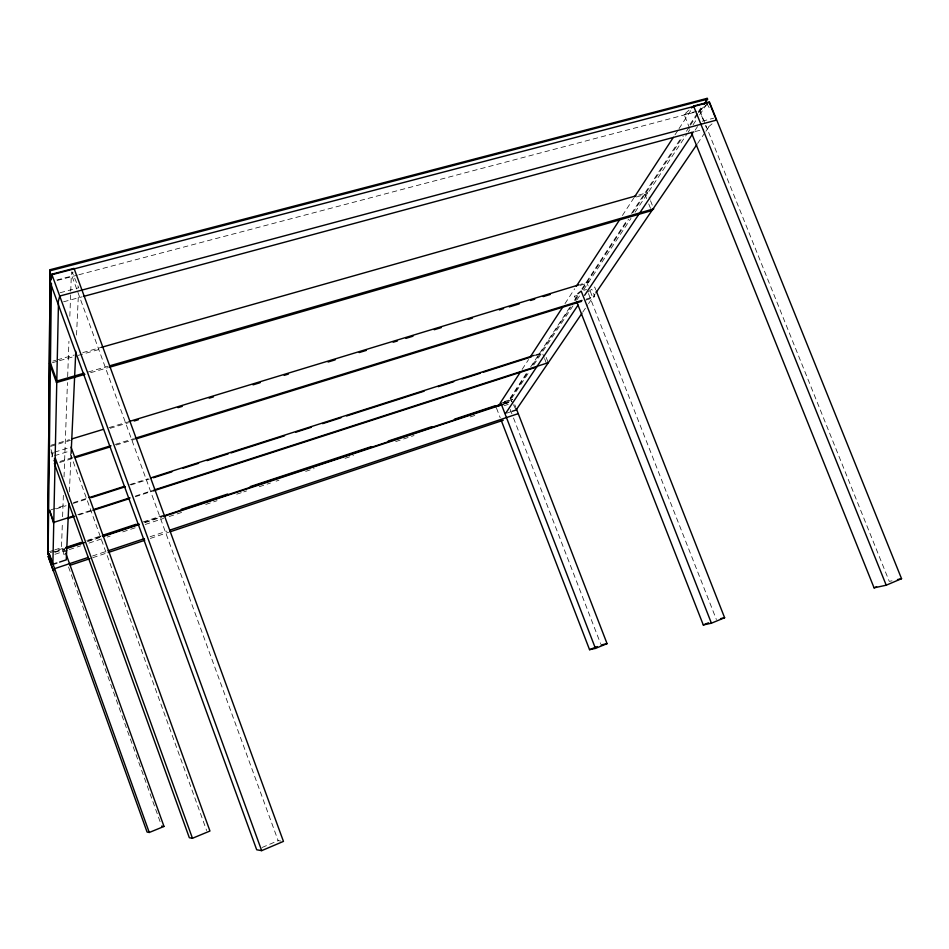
<?xml version="1.0" encoding="UTF-8"?>
<svg xmlns="http://www.w3.org/2000/svg" width="949" height="949" viewBox="0 0 949 949"><rect width="100%" height="100%" fill="white"/><g stroke="black" fill="none" stroke-linecap="round" stroke-linejoin="round"><path stroke-width="0.71" stroke-dasharray="4.75 3.56" d="M64.141 554.43L61.483 547.656L62.385 522.591M62.598 516.695L63.393 494.583M64.034 476.896L67.45 382.566M67.664 376.67L68.933 341.296M69.846 316.231L70.701 292.648M70.748 291.177L71.436 272.019M69.372 491.843L71.068 454.868M76.537 335.092L78.435 293.692M280.809 841.028L278.152 840.66L71.946 276.029L72.99 272.197M53.286 452.543L51.851 456.54L53.358 460.716M522.116 369.434L528.593 359.505M564.987 303.656L574.691 288.757M622.402 215.518L633.73 198.139M674.976 134.841L678.215 129.871M679.021 128.637L691.963 108.779M503.67 402.945L507.893 401.557L526.6 373.087M530.669 366.907L569.697 307.5M574.584 300.074L577.834 295.127M581.903 288.935L627.443 219.634M631.512 213.442L681.109 137.949M690.065 124.343L697.385 113.204M698.191 111.958L701.441 107.012M503.978 403.527L508.19 402.139L528.534 371.213M532.603 365.033L570.859 306.907M574.928 300.726L578.178 295.768M582.247 289.587L628.641 219.089M632.71 212.908L683.173 136.229M686.424 131.282L689.686 126.336M690.492 125.102L697.823 113.963M698.63 112.729L702.699 106.549M504.251 401.641L510.859 399.458L529.661 371.13M533.741 364.974L572.971 305.839M577.051 299.682L579.507 295.981M583.588 289.825L630.978 218.377M635.071 212.208L687.361 133.37M688.179 132.136L689.816 129.669M693.09 124.746L696.352 119.823M699.627 114.888L706.163 105.031M695.071 130.227L697.539 126.537M582.71 312.185L587.704 304.854M588.534 303.633L595.201 293.858M697.586 143.477L705.071 132.48M705.902 131.259L710.066 125.149M689.65 128.317L684.122 114.556L690.421 108.886M684.122 114.556L699.804 110.428L705.143 105.683M708.168 103.346L699.638 110.926L703.434 120.357M712.07 123.833L706.685 128.447L705.605 125.754M636.471 196.977L645.023 194.557L647.289 192.647L649.97 199.397M580.029 285.412L587.111 283.253L588.985 281.794L580.491 284.38M576.173 300.37L574.56 296.242L576.778 294.534M587.917 292.15L594.679 286.989L595.758 289.742M585.782 300.086L592.852 297.903L594.75 296.479L592.129 289.801M262.054 847.493L278.152 840.66M92.705 557.715L106.763 553.006M150.357 538.415L168.625 532.294M506.861 413.076L510.823 411.759M92.492 555.995L106.537 551.298M150.096 536.731L166.953 531.096M54.971 554.275L67.901 550.064M69.313 549.601L80.558 545.877M89.004 543.077L101.662 538.89M107.296 537.027L110.108 536.102M122.765 531.903L135.434 527.715M145.28 524.465L163.572 518.403M169.195 516.541L184.675 511.428M205.779 504.441L217.024 500.716M236.728 494.204L242.351 492.341M243.763 491.879L246.574 490.941M259.231 486.754L270.489 483.029M276.112 481.167L278.935 480.241M305.661 471.392L314.107 468.604M345.056 458.355L353.491 455.567M395.697 441.605L413.989 435.555M470.265 416.931L475.888 415.069M504.026 405.757L508.249 404.357M49.443 551.618L53.452 550.301M54.793 549.862L61.483 547.656M500.953 403.289L512.745 399.399L507.668 402.839L503.765 404.132M50.261 552.603L65.754 547.49M86.881 540.515L100.962 535.877M143.204 521.926L162.908 515.426M54.734 551.891L64.556 548.641M88.423 540.764L101.057 536.588M144.58 522.223L162.837 516.185M54.84 552.354L64.829 549.115M87.32 541.689L101.389 537.039M144.972 522.638L161.84 517.063M503.492 404.191L511.926 401.403M77.83 514.619L91.911 510.076M135.577 495.971L152.469 490.514M78.874 514.963L91.555 510.87M135.233 496.754L153.548 490.835M56.228 508.854L66.098 505.698M73.144 503.445L87.249 498.937M130.938 484.963L149.266 479.091M535.473 355.578L542.52 353.325L544.05 357.263M50.949 509.815L66.442 504.856M73.488 502.602L87.581 498.095M129.859 484.583L148.174 478.735M535.675 354.867L542.721 352.613M59.609 462.519L73.749 458.153M116.181 445.057L134.568 439.375M60.012 461.428L72.741 457.501M115.185 444.417L133.572 438.746M586.268 299.089L594.75 296.479M54.651 452.127L69.68 447.537M583.896 290.287L586.601 289.457M54.556 455.71L69.419 451.155M574.56 296.242L577.229 295.424M51.032 445.247L69.431 439.66M109.076 427.608L127.474 422.02M50.641 446.386L70.451 440.36M110.096 428.307L128.495 422.72M90.63 372.696L107.712 367.761M88.269 371.984L108.21 366.231M52.859 361.094L55.706 360.288M57.13 359.885L74.236 355.033M82.788 352.613L101.329 347.358M638.736 195.079L647.289 192.647M52.42 362.684L58.114 361.071M59.538 360.667L76.632 355.816M78.055 355.412L100.855 348.947M63.547 301.806L82.136 296.8M695.249 131.531L703.826 129.218M60.107 292.743L78.696 287.772L72.053 271.865M702.26 121.223L713.636 118.186M56.857 280.002L71.946 276.029M57.355 280.418L77.427 275.127M78.85 274.747L696.768 111.685M892.001 580.8L889.272 581.393L705.878 125.529M706.981 103.809L709.176 107.628M510.859 399.458L512.84 403.408M513.492 404.725L516.126 409.992M699.804 110.428L705.332 124.153M650.504 200.737L653.731 208.839M645.023 194.557L646.625 198.59M648.76 203.964L651.441 210.69M587.111 283.253L588.155 285.922M590.242 291.248L592.852 297.903M588.451 293.526L716.388 619.543M546.173 357.441L548.225 362.708M544.56 358.58L546.6 363.835M514.809 404.748L515.793 407.287M510.194 409.399L513.112 416.967M513.504 417.975L600.563 643.612M496.493 408.082L500.218 417.75M70.416 453.93L206.645 830.553M51.032 449.612L53.405 456.184M51.116 452.056L53.476 458.592M65.327 551.998L64.33 549.222L63.025 551.606L64.022 554.394M68.53 566.933L161.188 824.717"/><path stroke-width="1.42" d="M50.119 269.706L47.711 554.204L50.119 269.706L707.135 98.352L707.586 99.123L704.336 104.07M51.424 283.17L48.102 552.057L52.349 562.959M51.483 278.733L51.519 275.779M58.458 303.502L52.871 564.323L56.893 562.982M68.838 503.67L66.264 559.863L59.573 562.093M71.128 453.397L75.79 351.367M51.768 274.202L50 281.817L256.693 849.77L261.675 850.648L283.454 841.395L74.034 268.365L51.768 274.202L261.675 850.648M50.178 282.316L51.946 274.712L709.235 102.397L716.388 120.132L59.716 296.041L57.83 303.348M56.477 382.554L56.94 381.024L50 361.901L49.562 363.503L56.477 382.554L84.935 374.333M49.229 446.825L49.609 445.674M53.879 522.353L53.524 523.16L49.538 510.265L53.879 522.353L73.607 515.983M49.36 554.228L48.209 556.577L53.334 570.895L54.544 568.676L88.269 557.407M500.277 402.957L520.503 371.925M530.206 357.026L562.555 307.381M576.304 286.278L619.982 219.243M634.537 196.906L673.363 137.32M705.51 100.831L707.135 98.352M505.532 413.527L578.048 305.127M584.643 295.281L692.604 133.928M581.879 313.407L516.126 409.992L512.152 411.32M596.031 292.636L696.744 144.699M691.477 107.937L693.577 106.039L709.401 101.899L901.55 578.688L886.224 585.201L874.076 587.846L691.299 132.445M577.882 293.68L581.203 291.106L711.418 623.196L724.621 617.728L596.304 291.118M874.076 587.846L876.615 586.767M54.366 463.492L189.326 837.73L192.457 838.275L209.954 831.016L71.045 447.109M576.707 301.746L703.292 624.964L708.535 622.793M149.254 832.475L49.431 554.145L48.269 556.494L147.083 832.071L149.254 832.475L163.999 826.449L65.825 553.397M501.286 420.514L589.554 649.685L597.253 646.554M589.554 649.685L595.45 648.404L607.075 643.659L516.28 408.556M70.214 565.236L89.894 558.653M108.174 552.532L144.734 540.289M170.037 531.82L503.267 420.253M107.949 550.835L144.473 538.617M169.764 530.159L518.237 413.645M65.754 547.49L81.246 542.377M102.362 535.402L136.158 524.251M181.223 509.376L227.689 494.038M250.216 486.612L371.308 446.635M388.212 441.06L431.854 426.647M454.393 419.221L495.224 405.733M65.967 548.178L82.812 542.614M102.468 536.126L138.969 524.073M164.236 515.722L501.167 404.452M66.24 548.652L84.508 542.614M102.789 536.576L139.349 524.5M163.252 516.6L503.492 404.191M499.862 405.413L495.959 406.706L500.953 403.289L595.45 648.404M93.322 509.613L129.942 497.786M153.88 490.064L548.225 362.708M67.604 518.605L74.651 516.327M92.966 510.408L129.598 498.581M153.548 490.835L536.743 367.026M91.472 497.584L125.304 486.766M153.489 477.738L171.816 471.878M183.086 468.272L198.59 463.314M207.048 460.609L228.199 453.847M231.01 452.946L284.581 435.816M295.851 432.21L311.355 427.252M322.636 423.645L340.952 417.785M346.599 415.982L424.12 391.19M438.213 386.682L453.717 381.723M462.175 379.019L480.502 373.159M483.314 372.257L531.238 356.931M88.992 497.644L124.224 486.386M150.998 477.833L534.263 355.317M75.161 457.715L110.523 446.801M135.98 438.936L581.535 301.391M74.164 457.074L110.938 445.722M134.995 438.308L582.022 300.406M72.266 438.794L103.405 429.328M128.886 421.593L579.08 284.807M134.153 421L138.4 419.707M178.032 407.655L182.279 406.362M209.171 398.177L213.418 396.896M253.051 384.843L260.133 382.684M284.19 375.365L288.437 374.072M328.069 362.02L335.151 359.873M359.208 352.553L366.29 350.406M393.183 342.221L397.429 340.94M405.923 338.354L413.005 336.195M434.239 329.742L441.309 327.595M468.201 319.41L472.448 318.117M499.34 309.943L503.587 308.65M509.257 306.93L519.162 303.917M530.491 300.477L534.738 299.184M543.219 296.598L550.301 294.451M109.135 367.346L651.441 210.69L653.731 208.839L109.633 365.828M56.94 381.024L83.998 373.218M101.329 347.358L635.889 195.885M83.559 296.408L693.826 131.911M50.522 270.667L707.586 99.123M601.097 644.988L607.075 643.659M720.505 618.641L724.621 617.728M897.457 579.59L901.55 578.688M703.292 624.964L711.418 623.196M161.686 826.105L163.999 826.449M693.577 106.039L886.224 585.201M55.291 458.118L192.457 838.275M54.354 458.806L55.766 462.744L55.362 463.836L54.413 461.214"/></g></svg>
